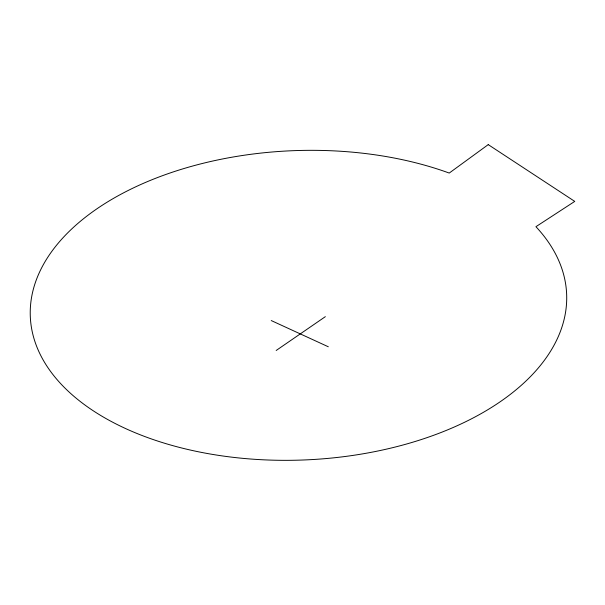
<?xml version="1.0" encoding="UTF-8"?>
<svg xmlns="http://www.w3.org/2000/svg" width="605" height="605" viewBox="0 0 605 605"><rect width="100%" height="100%" fill="white"/><g stroke="black" fill="none" stroke-linecap="round" stroke-linejoin="round"><path stroke-width="0.91" d="M276.175 350.476L325.346 316.657M271.229 320.552L328.311 346.771M488.235 144.625L449.235 173.06A268.386 154.714 -2.4 0 0 37.669 276.432A268.386 154.714 -2.4 0 0 331.275 458.076A268.386 154.714 -2.4 0 0 535.924 226.694L574.75 201.397L488.235 144.625"/></g></svg>
